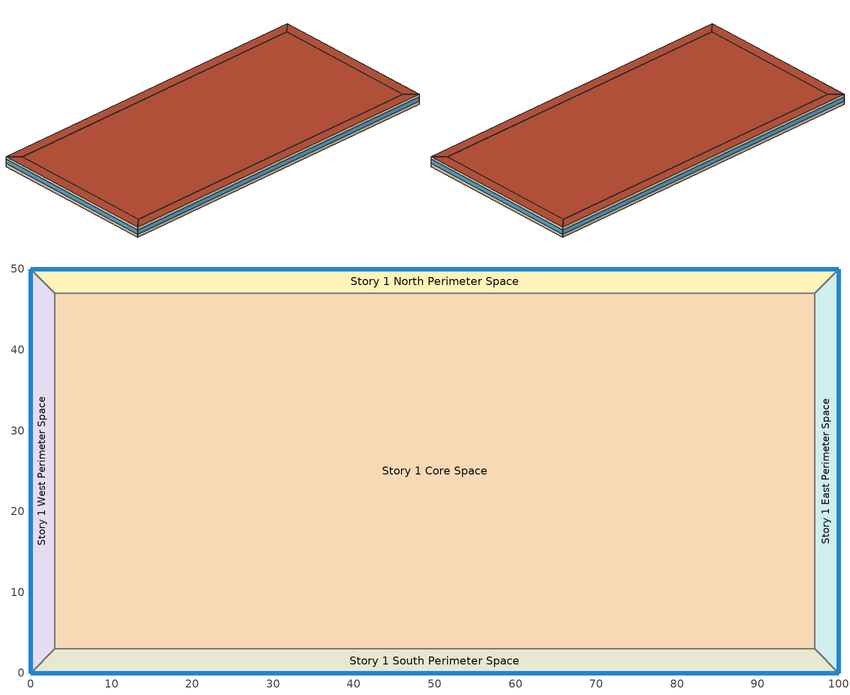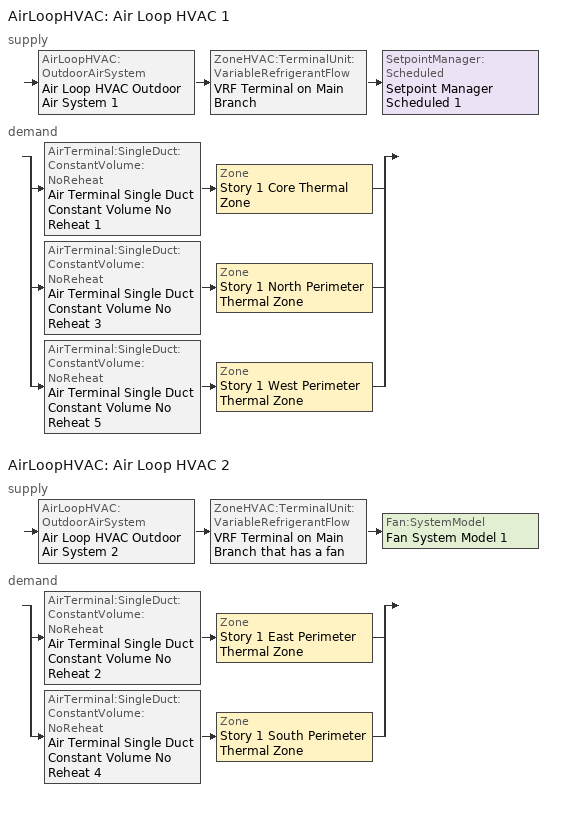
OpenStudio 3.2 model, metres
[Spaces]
Story 1 West Perimeter Space
 floor ground: 0,0 0,50 3,47 3,3 z0
 wall outside: 0,50 0,0 z0:3
 wall to Story 1 North Perimeter Space: 3,47 0,50 z0:3
 wall to Story 1 Core Space: 3,3 3,47 z0:3
 wall to Story 1 South Perimeter Space: 0,0 3,3 z0:3
 window: 0,49.97 0,0.03 z1:2.2
 roof outside: 3,3 3,47 0,50 0,0 z3
Story 1 North Perimeter Space
 floor ground: 0,50 100,50 97,47 3,47 z0
 wall outside: 100,50 0,50 z0:3
 wall to Story 1 East Perimeter Space: 97,47 100,50 z0:3
 wall to Story 1 Core Space: 3,47 97,47 z0:3
 window: 99.97,50 0.03,50 z1:2.2
 roof outside: 3,47 97,47 100,50 0,50 z3
Story 1 East Perimeter Space
 floor ground: 100,50 100,0 97,3 97,47 z0
 wall outside: 100,0 100,50 z0:3
 wall to Story 1 South Perimeter Space: 97,3 100,0 z0:3
 wall to Story 1 Core Space: 97,47 97,3 z0:3
 window: 100,0.03 100,49.97 z1:2.2
 roof outside: 97,47 97,3 100,0 100,50 z3
Story 1 South Perimeter Space
 floor ground: 100,0 0,0 3,3 97,3 z0
 wall outside: 0,0 100,0 z0:3
 wall to Story 1 Core Space: 97,3 3,3 z0:3
 window: 0.03,0 99.97,0 z1:2.2
 roof outside: 97,3 3,3 0,0 100,0 z3
Story 1 Core Space
 floor ground: 3,3 3,47 97,47 97,3 z0
 roof outside: 97,3 97,47 3,47 3,3 z3
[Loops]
AirLoopHVAC 'Air Loop HVAC 1'
 supply: AirLoopHVAC:OutdoorAirSystem 'Air Loop HVAC Outdoor Air System 1' > ZoneHVAC:TerminalUnit:VariableRefrigerantFlow 'VRF Terminal on Main Branch' > SetpointManager:Scheduled 'Setpoint Manager Scheduled 1'
 demand: split
  | AirTerminal:SingleDuct:ConstantVolume:NoReheat 'Air Terminal Single Duct Constant Volume No Reheat 1' > Zone 'Story 1 Core Thermal Zone'
  | AirTerminal:SingleDuct:ConstantVolume:NoReheat 'Air Terminal Single Duct Constant Volume No Reheat 3' > Zone 'Story 1 North Perimeter Thermal Zone'
  | AirTerminal:SingleDuct:ConstantVolume:NoReheat 'Air Terminal Single Duct Constant Volume No Reheat 5' > Zone 'Story 1 West Perimeter Thermal Zone'
AirLoopHVAC 'Air Loop HVAC 2'
 supply: AirLoopHVAC:OutdoorAirSystem 'Air Loop HVAC Outdoor Air System 2' > ZoneHVAC:TerminalUnit:VariableRefrigerantFlow 'VRF Terminal on Main Branch that has a fan' > Fan:SystemModel 'Fan System Model 1'
 demand: split
  | AirTerminal:SingleDuct:ConstantVolume:NoReheat 'Air Terminal Single Duct Constant Volume No Reheat 2' > Zone 'Story 1 East Perimeter Thermal Zone'
  | AirTerminal:SingleDuct:ConstantVolume:NoReheat 'Air Terminal Single Duct Constant Volume No Reheat 4' > Zone 'Story 1 South Perimeter Thermal Zone'
[Building]
Building 1: Space Type=Baseline Model Space Type; Default Construction Set=ASHRAE_189.1-2009_ClimateZone 4-5 (mdoff)_ConstSet
[SizingPeriod:DesignDay] Barometric Pressure {Pa}=98934; Sky Clearness=0; Rain Indicator=0; Snow Indicator=0; Day of Month=21; Daylight Saving Time Indicator=0; Humidity Indicating Type=Wetbulb; Dry-Bulb Temperature Range Modifier Type=DefaultMultipliers
Name | Maximum Dry-Bulb Temperature {C} | Daily Dry-Bulb Temperature Range {deltaC} | Humidity Indicating Conditions at Maximum Dry-Bulb | Wind Speed {m/s} | Wind Direction {deg} | Month | Day Type | Solar Model Indicator | ASHRAE Taub | ASHRAE Taud
Chicago Ohare Intl Ap Ann Htg 99.6% Condns DB | -20 | 0 | -20 | 4.9 | 270 | 1 | WinterDesignDay | ASHRAEClearSky
Chicago Ohare Intl Ap Ann Clg .4% Condns DB=>MWB | 33.3 | 10.5 | 23.7 | 5.2 | 230 | 7 | SummerDesignDay | ASHRAETau | 0.455 | 2.05
[DefaultConstructionSet]
ASHRAE_189.1-2009_ClimateZone 4-5 (mdoff)_ConstSet: Default Exterior Surface Constructions=ASHRAE_189.1-2009_ClimateZone 4-5 (mdoff)_Exterior_DefSurfCons; Default Interior Surface Constructions=000_Interior_DefSurfCons; Default Ground Contact Surface Constructions=000_Ground_DefSurfCons; Default Exterior SubSurface Constructions=ASHRAE_189.1-2009_ClimateZone 4-5 (mdoff)_Exterior_DefSubCons; Default Interior SubSurface Constructions=000_Interior_DefSubCons; Interior Partition Construction=000_Interior Partition
[DefaultSurfaceConstructions]
Name | Floor Construction | Wall Construction | Roof Ceiling Construction
ASHRAE_189.1-2009_ClimateZone 4-5 (mdoff)_Exterior_DefSurfCons | 000_ExtSlabCarpet_4in_ClimateZone 1-8 | ASHRAE_189.1-2009_ExtWall_SteelFrame_ClimateZone 4-8 | ASHRAE_189.1-2009_ExtRoof_IEAD_ClimateZone 2-5
000_Interior_DefSurfCons | 000_Interior Floor | 000_Interior Wall | 000_Interior Ceiling
000_Ground_DefSurfCons | 000_ExtSlabCarpet_4in_ClimateZone 1-8 | 000_ExtSlabCarpet_4in_ClimateZone 1-8 | 000_ExtSlabCarpet_4in_ClimateZone 1-8
[DefaultSubSurfaceConstructions] Glass Door Construction=000_Exterior Window; Skylight Construction=000_Exterior Window; Tubular Daylight Dome Construction=000_Interior Window; Tubular Daylight Diffuser Construction=000_Interior Window
Name | Fixed Window Construction | Operable Window Construction | Door Construction
ASHRAE_189.1-2009_ClimateZone 4-5 (mdoff)_Exterior_DefSubCons | ASHRAE_189.1-2009_ExtWindow_ClimateZone 4-5 | ASHRAE_189.1-2009_ExtWindow_ClimateZone 4-5 | 000_Exterior Door
000_Interior_DefSubCons | 000_Interior Window | 000_Interior Window | 000_Interior Door
[Construction]
000_Interior Partition; 000_Interior Door: 000_G05 25mm wood
000_ExtSlabCarpet_4in_ClimateZone 1-8: MAT-CC05 4 HW CONCRETE, CP02 CARPET PAD
ASHRAE_189.1-2009_ExtWall_SteelFrame_ClimateZone 4-8: MAT-SHEATH, Wall Insulation [39], 1/2IN Gypsum
ASHRAE_189.1-2009_ExtRoof_IEAD_ClimateZone 2-5: Roof Membrane, Roof Insulation [21], Metal Decking
000_Interior Floor: 000_F16 Acoustic tile, 000_F05 Ceiling air space resistance, 000_M11 100mm lightweight concrete
000_Interior Wall: 000_G01a 19mm gypsum board, 000_F04 Wall air space resistance, 000_G01a 19mm gypsum board
000_Interior Ceiling: 000_M11 100mm lightweight concrete, 000_F05 Ceiling air space resistance, 000_F16 Acoustic tile
ASHRAE_189.1-2009_ExtWindow_ClimateZone 4-5: Theoretical Glass [207]
000_Exterior Door: 000_F08 Metal surface, 000_I01 25mm insulation board
000_Exterior Window: 000_Clear 3mm, 000_Air 13mm, 000_Clear 3mm
000_Interior Window: 000_Clear 3mm
[Material]
Name | Roughness | Thickness {m} | Conductivity {W/m-K} | Density {kg/m3} | Specific Heat {J/kg-K} | Thermal Absorptance | Solar Absorptance | Visible Absorptance
000_G05 25mm wood | MediumSmooth | 0.0254 | 0.15 | 608 | 1630
MAT-CC05 4 HW CONCRETE | Rough | 0.1016 | 1.311 | 2240 | 836.8 | 0.9 | 0.7 | 0.7
Wall Insulation [39] | MediumRough | 0.1184 | 0.045 | 265 | 836.8 | 0.9 | 0.7 | 0.7
1/2IN Gypsum | Smooth | 0.0127 | 0.16 | 784.9 | 830 | 0.9 | 0.92 | 0.92
Roof Membrane | VeryRough | 0.0095 | 0.16 | 1121.29 | 1460 | 0.9 | 0.7 | 0.7
Roof Insulation [21] | MediumRough | 0.2105 | 0.049 | 265 | 836.8 | 0.9 | 0.7 | 0.7
Metal Decking | MediumSmooth | 0.0015 | 45.006 | 7680 | 418.4 | 0.9 | 0.7 | 0.3
000_F16 Acoustic tile | MediumSmooth | 0.0191 | 0.06 | 368 | 590
000_M11 100mm lightweight concrete | MediumRough | 0.1016 | 0.53 | 1280 | 840
000_G01a 19mm gypsum board | MediumSmooth | 0.019 | 0.16 | 800 | 1090
000_F08 Metal surface | Smooth | 0.0008 | 45.28 | 7824 | 500
000_I01 25mm insulation board | MediumRough | 0.0254 | 0.03 | 43 | 1210
[Material:NoMass] Thermal Absorptance=0.9; Solar Absorptance=0.7
Name | Roughness | Thermal Resistance | Visible Absorptance
CP02 CARPET PAD | VeryRough | 0.2165 | 0.8
MAT-SHEATH | Rough | 0.3626 | 0.7
[Material:AirGap]
Name | Thermal Resistance
000_F05 Ceiling air space resistance | 0.18
000_F04 Wall air space resistance | 0.15
[WindowMaterial:Glazing] Optical Data Type=SpectralAverage; Thickness=0.003; Infrared Transmittance at Normal Incidence=0
Name | Solar Transmittance at Normal Incidence | Front Side Solar Reflectance at Normal Incidence | Back Side Solar Reflectance at Normal Incidence | Visible Transmittance at Normal Incidence | Front Side Visible Reflectance at Normal Incidence | Back Side Visible Reflectance at Normal Incidence | Front Side Infrared Hemispherical Emissivity | Back Side Infrared Hemispherical Emissivity | Conductivity | Dirt Correction Factor for Solar and Visible Transmittance | Solar Diffusing
Theoretical Glass [207] | 0.3311 | 0.6189 | 0.6189 | 0.44 | 0.51 | 0.51 | 0.9 | 0.9 | 0.0133 | 1 | No
000_Clear 3mm | 0.837 | 0.075 | 0.075 | 0.898 | 0.081 | 0.081 | 0.84 | 0.84 | 0.9
[WindowMaterial:Gas]
000_Air 13mm: Gas Type=Air; Thickness=0.0127
[BuildingStory]
Story 1: Nominal Z Coordinate {m}=0; Nominal Floor to Floor Height {m}=3
[Space] Building Story=Story 1
Name | Thermal Zone
Story 1 West Perimeter Space | Story 1 West Perimeter Thermal Zone
Story 1 North Perimeter Space | Story 1 North Perimeter Thermal Zone
Story 1 East Perimeter Space | Story 1 East Perimeter Thermal Zone
Story 1 South Perimeter Space | Story 1 South Perimeter Thermal Zone
Story 1 Core Space | Story 1 Core Thermal Zone
[ThermalZone] Use Ideal Air Loads=No
Name | Thermostat
Story 1 Core Thermal Zone | Thermostat Setpoint Dual Setpoint 1
Story 1 East Perimeter Thermal Zone | Thermostat Setpoint Dual Setpoint 2
Story 1 North Perimeter Thermal Zone | Thermostat Setpoint Dual Setpoint 3
Story 1 South Perimeter Thermal Zone | Thermostat Setpoint Dual Setpoint 4
Story 1 West Perimeter Thermal Zone | Thermostat Setpoint Dual Setpoint 5
[Sizing:Zone] Zone Cooling Design Supply Air Temperature Input Method=SupplyAirTemperature; Zone Cooling Design Supply Air Temperature {C}=14; Zone Cooling Design Supply Air Temperature Difference {deltaC}=11.11; Zone Heating Design Supply Air Temperature Input Method=SupplyAirTemperature; Zone Heating Design Supply Air Temperature {C}=40; Zone Heating Design Supply Air Temperature Difference {deltaC}=11.11; Zone Cooling Design Supply Air Humidity Ratio {kg-H2O/kg-air}=0.0085; Zone Heating Design Supply Air Humidity Ratio {kg-H2O/kg-air}=0.008; Cooling Design Air Flow Method=DesignDay; Heating Design Air Flow Method=DesignDay; Account for Dedicated Outdoor Air System=No; Dedicated Outdoor Air System Control Strategy=NeutralSupplyAir; Dedicated Outdoor Air Low Setpoint Temperature for Design {C}=autosize; Dedicated Outdoor Air High Setpoint Temperature for Design {C}=autosize
Story 1 Core Thermal Zone; Story 1 East Perimeter Thermal Zone; Story 1 North Perimeter Thermal Zone; Story 1 South Perimeter Thermal Zone; Story 1 West Perimeter Thermal Zone
[Zone equipment]
Story 1 Core Thermal Zone: Air Terminal Single Duct Constant Volume No Reheat 1
Story 1 East Perimeter Thermal Zone: Air Terminal Single Duct Constant Volume No Reheat 2
Story 1 North Perimeter Thermal Zone: Air Terminal Single Duct Constant Volume No Reheat 3, Regular VRF Terminal
Story 1 South Perimeter Thermal Zone: Air Terminal Single Duct Constant Volume No Reheat 4, Regular VRF Terminal 1
Story 1 West Perimeter Thermal Zone: Air Terminal Single Duct Constant Volume No Reheat 5, Regular VRF Terminal 2
[ThermostatSetpoint:DualSetpoint] Heating Setpoint Temperature Schedule=Heating Sch; Cooling Setpoint Temperature Schedule=Cooling Sch
Thermostat Setpoint Dual Setpoint 1; Thermostat Setpoint Dual Setpoint 2; Thermostat Setpoint Dual Setpoint 3; Thermostat Setpoint Dual Setpoint 4; Thermostat Setpoint Dual Setpoint 5
[SpaceType]
Baseline Model Space Type: Default Schedule Set=Baseline Model Schedule Set; Design Specification Outdoor Air Object=Baseline Model OA
[DefaultScheduleSet]
Baseline Model Schedule Set: Number of People Schedule=Baseline Model People Lights and Equipment Schedule; People Activity Level Schedule=Baseline Model People Activity Schedule; Lighting Schedule=Baseline Model People Lights and Equipment Schedule; Electric Equipment Schedule=Baseline Model People Lights and Equipment Schedule; Infiltration Schedule=Baseline Model Infiltration Schedule
[DesignSpecification:OutdoorAir]
Baseline Model OA: Outdoor Air Method=Sum; Outdoor Air Flow per Person {m3/s-person}=0.00943895
[SpaceInfiltration:DesignFlowRate]
Baseline Model Infiltration: Space or SpaceType=Baseline Model Space Type; Design Flow Rate Calculation Method=Flow/ExteriorArea; Flow per Exterior Surface Area {m3/s-m2}=0.0003048
[People:Definition]
Baseline Model People Definition: Number of People Calculation Method=People/Area; People per Space Floor Area {person/m2}=0.0538196; Fraction Radiant=0.3
[People]
Baseline Model People: People Definition=Baseline Model People Definition; Space or SpaceType=Baseline Model Space Type; Multiplier=1
[Lights:Definition]
Baseline Model Lights Definition: Design Level Calculation Method=Watts/Area; Watts per Space Floor Area {W/m2}=10.7639
[Lights]
Baseline Model Lights: Lights Definition=Baseline Model Lights Definition; Space or SpaceType=Baseline Model Space Type; Fraction Replaceable=1
[ElectricEquipment:Definition]
Baseline Model Electric Equipment Definition: Design Level Calculation Method=Watts/Area; Watts per Space Floor Area {W/m2}=10.7639
[ElectricEquipment]
Baseline Model Electric Equipment: Electric Equipment Definition=Baseline Model Electric Equipment Definition; Space or SpaceType=Baseline Model Space Type
[AirLoopHVAC] Availability Schedule=Always On Discrete; Design Supply Air Flow Rate {m3/s}=autosize; Design Return Air Flow Fraction of Supply Air Flow=1
Air Loop HVAC 1; Air Loop HVAC 2
[Sizing:System] Type of Load to Size On=Sensible; Design Outdoor Air Flow Rate {m3/s}=Autosize; Central Heating Maximum System Air Flow Ratio=0.3; Preheat Design Temperature {C}=7; Preheat Design Humidity Ratio {kg-H2O/kg-Air}=0.008; Precool Design Temperature {C}=12.8; Precool Design Humidity Ratio {kg-H2O/kg-Air}=0.008; Central Cooling Design Supply Air Temperature {C}=12.8; Central Heating Design Supply Air Temperature {C}=16.7; Sizing Option=NonCoincident; 100% Outdoor Air in Cooling=Yes; 100% Outdoor Air in Heating=Yes; Central Cooling Design Supply Air Humidity Ratio {kg-H2O/kg-Air}=0.0085; Central Heating Design Supply Air Humidity Ratio {kg-H2O/kg-Air}=0.008; Cooling Design Air Flow Method=DesignDay; Cooling Design Air Flow Rate {m3/s}=0; Heating Design Air Flow Method=DesignDay; Heating Design Air Flow Rate {m3/s}=0; System Outdoor Air Method=ZoneSum; Zone Maximum Outdoor Air Fraction=1; Cooling Supply Air Flow Rate Per Floor Area {m3/s-m2}=0.00996765; Cooling Fraction of Autosized Cooling Supply Air Flow Rate=1; Cooling Supply Air Flow Rate Per Unit Cooling Capacity {m3/s-W}=3.94755e-05; Heating Supply Air Flow Rate Per Floor Area {m3/s-m2}=0.00996765; Heating Fraction of Autosized Heating Supply Air Flow Rate=1; Heating Fraction of Autosized Cooling Supply Air Flow Rate=1; Heating Supply Air Flow Rate Per Unit Heating Capacity {m3/s-W}=3.15882e-05; Cooling Design Capacity Method=CoolingDesignCapacity; Cooling Design Capacity {W}=autosize; Cooling Design Capacity Per Floor Area {W/m2}=234.7; Fraction of Autosized Cooling Design Capacity=1; Heating Design Capacity Method=HeatingDesignCapacity; Heating Design Capacity {W}=autosize; Heating Design Capacity Per Floor Area {W/m2}=157; Fraction of Autosized Heating Design Capacity=1; Central Cooling Capacity Control Method=OnOff
Air Loop HVAC 1; Air Loop HVAC 2
[Controller:OutdoorAir] Minimum Outdoor Air Flow Rate {m3/s}=0; Maximum Outdoor Air Flow Rate {m3/s}=Autosize; Economizer Control Type=NoEconomizer; Economizer Control Action Type=ModulateFlow; Economizer Maximum Limit Dry-Bulb Temperature {C}=28; Economizer Maximum Limit Enthalpy {J/kg}=64000; Economizer Minimum Limit Dry-Bulb Temperature {C}=-100; Lockout Type=NoLockout; Minimum Limit Type=FixedMinimum; High Humidity Control=No; Heat Recovery Bypass Control Type=BypassWhenWithinEconomizerLimits
Name | Controller Mechanical Ventilation
Controller Outdoor Air 1 | Controller Mechanical Ventilation 1
Controller Outdoor Air 2 | Controller Mechanical Ventilation 2
[Controller:MechanicalVentilation] Availability Schedule=Always On Discrete
Controller Mechanical Ventilation 1; Controller Mechanical Ventilation 2
[AirLoopHVAC:OutdoorAirSystem]
Name | Controller
Air Loop HVAC Outdoor Air System 1 | Controller Outdoor Air 1
Air Loop HVAC Outdoor Air System 2 | Controller Outdoor Air 2
[AirConditioner:VariableRefrigerantFlow]
Air Conditioner Variable Refrigerant Flow 1: Availability Schedule=Always On Discrete; Gross Rated Total Cooling Capacity {W}=autosize; Gross Rated Cooling COP {W/W}=3.3; Minimum Outdoor Temperature in Cooling Mode {C}=-5; Maximum Outdoor Temperature in Cooling Mode {C}=43; Cooling Capacity Ratio Modifier Function of Low Temperature Curve=Air Conditioner Variable Refrigerant Flow 1 VRFCoolCapFT; Cooling Capacity Ratio Boundary Curve=Air Conditioner Variable Refrigerant Flow 1 VRFCoolCapFTBoundary; Cooling Capacity Ratio Modifier Function of High Temperature Curve=Air Conditioner Variable Refrigerant Flow 1 VRFCoolCapFTHi; Cooling Energy Input Ratio Modifier Function of Low Temperature Curve=Air Conditioner Variable Refrigerant Flow 1 VRFCoolEIRFT; Cooling Energy Input Ratio Boundary Curve=Air Conditioner Variable Refrigerant Flow 1 VRFCoolEIRFTBoundary; Cooling Energy Input Ratio Modifier Function of High Temperature Curve=Air Conditioner Variable Refrigerant Flow 1 VRFCoolEIRFTHi; Cooling Energy Input Ratio Modifier Function of Low Part-Load Ratio Curve=Air Conditioner Variable Refrigerant Flow 1 CoolingEIRLowPLR; Cooling Energy Input Ratio Modifier Function of High Part-Load Ratio Curve=Air Conditioner Variable Refrigerant Flow 1 CoolingEIRHiPLR; Cooling Combination Ratio Correction Factor Curve=Air Conditioner Variable Refrigerant Flow 1 CoolingCombRatio; Cooling Part-Load Fraction Correlation Curve=Air Conditioner Variable Refrigerant Flow 1 VRFCPLFFPLR; Gross Rated Heating Capacity {W}=autosize; Rated Heating Capacity Sizing Ratio {W/W}=1; Rated Heating COP {W/W}=3.5; Minimum Outdoor Temperature in Heating Mode {C}=-20; Maximum Outdoor Temperature in Heating Mode {C}=30; Heating Capacity Ratio Modifier Function of Low Temperature Curve=Air Conditioner Variable Refrigerant Flow 1 VRFHeatCapFT; Heating Capacity Ratio Boundary Curve=Air Conditioner Variable Refrigerant Flow 1 VRFHeatCapFTBoundary; Heating Capacity Ratio Modifier Function of High Temperature Curve=Air Conditioner Variable Refrigerant Flow 1 VRFHeatCapFTHi; Heating Energy Input Ratio Modifier Function of Low Temperature Curve=Air Conditioner Variable Refrigerant Flow 1 VRFHeatEIRFT; Heating Energy Input Ratio Boundary Curve=Air Conditioner Variable Refrigerant Flow 1 VRFHeatEIRFTBoundary; Heating Energy Input Ratio Modifier Function of High Temperature Curve=Air Conditioner Variable Refrigerant Flow 1 VRFHeatEIRFTHi; Heating Performance Curve Outdoor Temperature Type=WetBulbTemperature; Heating Energy Input Ratio Modifier Function of Low Part-Load Ratio Curve=Air Conditioner Variable Refrigerant Flow 1 HeatingEIRLowPLR; Heating Energy Input Ratio Modifier Function of High Part-Load Ratio Curve=Air Conditioner Variable Refrigerant Flow 1 HeatingEIRHiPLR; Heating Combination Ratio Correction Factor Curve=Air Conditioner Variable Refrigerant Flow 1 HeatingCombRatio; Heating Part-Load Fraction Correlation Curve=Air Conditioner Variable Refrigerant Flow 1 VRFCPLFFPLR; Minimum Heat Pump Part-Load Ratio=0.5; Master Thermostat Priority Control Type=LoadPriority; Heat Pump Waste Heat Recovery=No; Equivalent Piping Length used for Piping Correction Factor in Cooling Mode {m}=30; Vertical Height used for Piping Correction Factor {m}=10; Piping Correction Factor for Length in Cooling Mode Curve=Air Conditioner Variable Refrigerant Flow 1 CoolingLengthCorrectionFactor; Piping Correction Factor for Height in Cooling Mode Coefficient {1/m}=-0.000386; Equivalent Piping Length used for Piping Correction Factor in Heating Mode {m}=30; Piping Correction Factor for Height in Heating Mode Coefficient {1/m}=0; Crankcase Heater Power per Compressor {W}=15; Number of Compressors=3; Ratio of Compressor Size to Total Compressor Capacity {W/W}=0.33; Maximum Outdoor Dry-bulb Temperature for Crankcase Heater {C}=7; Defrost Strategy=Resistive; Defrost Control=Timed; Defrost Time Period Fraction=0.058333; Resistive Defrost Heater Capacity {W}=1e-07; Maximum Outdoor Dry-bulb Temperature for Defrost Operation {C}=7; Water Condenser Volume Flow Rate {m3/s}=autosize; Evaporative Condenser Effectiveness=0.9; Evaporative Condenser Air Flow Rate {m3/s}=autosize; Evaporative Condenser Pump Rated Power Consumption {W}=autosize; Basin Heater Capacity {W/K}=0; Basin Heater Setpoint Temperature {C}=2; Fuel Type=Electricity; Minimum Outdoor Temperature in Heat Recovery Mode {C}=0; Maximum Outdoor Temperature in Heat Recovery Mode {C}=20; Initial Heat Recovery Cooling Capacity Fraction {W/W}=0.5; Heat Recovery Cooling Capacity Time Constant {hr}=0.083; Initial Heat Recovery Cooling Energy Fraction {W/W}=1; Heat Recovery Cooling Energy Time Constant {hr}=0; Initial Heat Recovery Heating Capacity Fraction {W/W}=0.5; Heat Recovery Heating Capacity Time Constant {hr}=0.083; Initial Heat Recovery Heating Energy Fraction {W/W}=0.5; Heat Recovery Heating Energy Time Constant {hr}=0
[ZoneHVAC:TerminalUnit:VariableRefrigerantFlow] Terminal Unit Availability schedule=Always On Discrete; Supply Air Flow Rate During Cooling Operation {m3/s}=autosize; Supply Air Flow Rate When No Cooling is Needed {m3/s}=autosize; Supply Air Flow Rate During Heating Operation {m3/s}=autosize; Supply Air Flow Rate When No Heating is Needed {m3/s}=autosize; Outdoor Air Flow Rate During Cooling Operation {m3/s}=autosize; Outdoor Air Flow Rate During Heating Operation {m3/s}=autosize; Outdoor Air Flow Rate When No Cooling or Heating is Needed {m3/s}=autosize; Supply Air Fan Operating Mode Schedule=Always On Discrete; Zone Terminal Unit On Parasitic Electric Energy Use {W}=30; Zone Terminal Unit Off Parasitic Electric Energy Use {W}=20; Rated Total Heating Capacity Sizing Ratio {W/W}=1; Maximum Supply Air Temperature from Supplemental Heater {C}=Autosize; Maximum Outdoor Dry-Bulb Temperature for Supplemental Heater Operation {C}=21
Name | Supply Air Fan Placement | Supply Air Fan | Cooling Coil | Heating Coil | Controlling Zone or Thermostat Location
VRF Terminal on Main Branch | DrawThrough | VRF Terminal on Main Branch Fan | VRF Terminal on Main Branch CC | VRF Terminal on Main Branch HC | Story 1 Core Thermal Zone
VRF Terminal on Main Branch that has a fan | DrawThrough | VRF Terminal on Main Branch that has a fan Fan | VRF Terminal on Main Branch that has a fan CC | VRF Terminal on Main Branch that has a fan HC | Story 1 East Perimeter Thermal Zone
Regular VRF Terminal | BlowThrough | Regular VRF Terminal Fan | Regular VRF Terminal CC | Regular VRF Terminal HC
Regular VRF Terminal 1 | BlowThrough | Regular VRF Terminal Fan 1 | Regular VRF Terminal CC 1 | Regular VRF Terminal HC 1
Regular VRF Terminal 2 | BlowThrough | Regular VRF Terminal Fan 2 | Regular VRF Terminal CC 2 | Regular VRF Terminal HC 2
VRF Terminal on OA System | DrawThrough | VRF Terminal on OA System Fan | VRF Terminal on OA System CC | VRF Terminal on OA System HC
[Coil:Cooling:DX:VariableRefrigerantFlow] Availability Schedule=Always On Discrete; Rated Total Cooling Capacity {W}=autosize; Rated Sensible Heat Ratio=autosize; Rated Air Flow Rate {m3/s}=autosize
Name | Cooling Capacity Ratio Modifier Function of Temperature Curve | Cooling Capacity Modifier Curve Function of Flow Fraction
VRF Terminal on Main Branch CC | VRFTUCoolCapFT | VRFACCoolCapFFF
VRF Terminal on Main Branch that has a fan CC | VRFTUCoolCapFT 1 | VRFACCoolCapFFF 1
Regular VRF Terminal CC | VRFTUCoolCapFT 2 | VRFACCoolCapFFF 2
Regular VRF Terminal CC 1 | VRFTUCoolCapFT 3 | VRFACCoolCapFFF 3
Regular VRF Terminal CC 2 | VRFTUCoolCapFT 4 | VRFACCoolCapFFF 4
VRF Terminal on OA System CC | VRFTUCoolCapFT 5 | VRFACCoolCapFFF 5
[Coil:Heating:DX:VariableRefrigerantFlow] Availability Schedule=Always On Discrete; Rated Total Heating Capacity {W}=autosize; Rated Air Flow Rate {m3/s}=autosize
Name | Heating Capacity Ratio Modifier Function of Temperature Curve | Heating Capacity Modifier Function of Flow Fraction Curve
VRF Terminal on Main Branch HC | Coil Heating DX Variable Refrigerant Flow 1 VRFTUHeatCAPFT | Coil Heating DX Variable Refrigerant Flow 1 VRFACCoolCapFFF
VRF Terminal on Main Branch that has a fan HC | Coil Heating DX Variable Refrigerant Flow 1 VRFTUHeatCAPFT 1 | Coil Heating DX Variable Refrigerant Flow 1 VRFACCoolCapFFF 1
Regular VRF Terminal HC | Coil Heating DX Variable Refrigerant Flow 1 VRFTUHeatCAPFT 2 | Coil Heating DX Variable Refrigerant Flow 1 VRFACCoolCapFFF 2
Regular VRF Terminal HC 1 | Coil Heating DX Variable Refrigerant Flow 1 VRFTUHeatCAPFT 3 | Coil Heating DX Variable Refrigerant Flow 1 VRFACCoolCapFFF 3
Regular VRF Terminal HC 2 | Coil Heating DX Variable Refrigerant Flow 1 VRFTUHeatCAPFT 4 | Coil Heating DX Variable Refrigerant Flow 1 VRFACCoolCapFFF 4
VRF Terminal on OA System HC | Coil Heating DX Variable Refrigerant Flow 1 VRFTUHeatCAPFT 5 | Coil Heating DX Variable Refrigerant Flow 1 VRFACCoolCapFFF 5
[Fan:OnOff] Availability Schedule=Always On Discrete; Fan Total Efficiency=0.6; Pressure Rise {Pa}=300; Maximum Flow Rate {m3/s}=autosize; Motor Efficiency=0.8; Motor In Airstream Fraction=1
Name | Fan Power Ratio Function of Speed Ratio Curve | Fan Efficiency Ratio Function of Speed Ratio Curve
VRF Terminal on Main Branch Fan | Fan On Off Power Curve | Fan On Off Efficiency Curve
VRF Terminal on Main Branch that has a fan Fan | Fan On Off Power Curve 1 | Fan On Off Efficiency Curve 1
Regular VRF Terminal Fan | Fan On Off Power Curve 2 | Fan On Off Efficiency Curve 2
Regular VRF Terminal Fan 1 | Fan On Off Power Curve 3 | Fan On Off Efficiency Curve 3
Regular VRF Terminal Fan 2 | Fan On Off Power Curve 4 | Fan On Off Efficiency Curve 4
VRF Terminal on OA System Fan | Fan On Off Power Curve 5 | Fan On Off Efficiency Curve 5
[AirTerminal:SingleDuct:ConstantVolume:NoReheat] Availability Schedule=Always On Discrete; Maximum Air Flow Rate {m3/s}=AutoSize
Air Terminal Single Duct Constant Volume No Reheat 1; Air Terminal Single Duct Constant Volume No Reheat 2; Air Terminal Single Duct Constant Volume No Reheat 3; Air Terminal Single Duct Constant Volume No Reheat 4; Air Terminal Single Duct Constant Volume No Reheat 5
[Fan:SystemModel]
Fan System Model 1: Availability Schedule=Always On Discrete; Design Maximum Air Flow Rate {m3/s}=autosize; Speed Control Method=Discrete; Electric Power Minimum Flow Rate Fraction=0.2; Design Pressure Rise {Pa}=500; Motor Efficiency=0.9; Motor In Air Stream Fraction=1; Design Electric Power Consumption {W}=autosize; Design Power Sizing Method=PowerPerFlowPerPressure; Electric Power Per Unit Flow Rate {W/(m3/s)}=840; Electric Power Per Unit Flow Rate Per Unit Pressure {W-s/m3-Pa}=1.66667; Fan Total Efficiency=0.7; Motor Loss Radiative Fraction=0
[SetpointManager:Scheduled]
Setpoint Manager Scheduled 1: Control Variable=Temperature; Schedule=Schedule Ruleset 1
[Schedule:Ruleset]
Name | Default Day Schedule | Summer Design Day Schedule | Winter Design Day Schedule
Cooling Sch | Cooling Sch Default
Heating Sch | Heating Sch Default
Baseline Model Infiltration Schedule | Baseline Model Infiltration Schedule Schedule All Days | Baseline Model Infiltration Schedule Summer Design Day | Baseline Model Infiltration Schedule Winter Design Day
Baseline Model People Lights and Equipment Schedule | Baseline Model People Lights and Equipment Schedule Schedule Week Day | Baseline Model People Lights and Equipment Schedule Summer Design Day | Baseline Model People Lights and Equipment Schedule Winter Design Day
Baseline Model People Activity Schedule | Baseline Model People Activity Schedule Default
Schedule Ruleset 1 | Schedule Day 1
[Schedule:Day]
Cooling Sch Default: 24, 0, 26
Heating Sch Default: 24, 0, 19
Baseline Model Infiltration Schedule Schedule All Days: 6, 0, 1, 22, 0, 0.25, 24, 0, 1
Baseline Model Infiltration Schedule Winter Design Day; Baseline Model Infiltration Schedule Summer Design Day; Baseline Model People Lights and Equipment Schedule Summer Design Day: 24, 0, 1
Baseline Model People Lights and Equipment Schedule Schedule Week Day: 6, 0, 0, 7, 0, 0.1, 8, 0, 0.2, 12, 0, 0.95, 13, 0, 0.5, 17, 0, 0.95, 18, 0, 0.7, 20, 0, 0.4, 22, 0, 0.1, 24, 0, 0.05
Baseline Model People Lights and Equipment Schedule Winter Design Day; Baseline Model People Lights and Equipment Schedule Schedule Sunday: 24, 0, 0
Baseline Model People Lights and Equipment Schedule Saturday: 6, 0, 0, 8, 0, 0.1, 14, 0, 0.5, 17, 0, 0.1, 24, 0, 0
Baseline Model People Activity Schedule Default: 24, 0, 120
Schedule Day 1: 24, 0, 21.1111
[Schedule:Rule] Schedule Ruleset=Baseline Model People Lights and Equipment Schedule
Name | Rule Order | Day Schedule | Apply Saturday | Apply Sunday
Baseline Model People Lights and Equipment Schedule Saturday Rule | 1 | Baseline Model People Lights and Equipment Schedule Saturday | Yes
Baseline Model People Lights and Equipment Schedule Sunday Rule | 0 | Baseline Model People Lights and Equipment Schedule Schedule Sunday |  | Yes
[Schedule:Constant]
Always On Discrete: Value=1
[Curve:Biquadratic]
Name | Coefficient1 Constant | Coefficient2 x | Coefficient3 x**2 | Coefficient4 y | Coefficient5 y**2 | Coefficient6 x*y | Minimum Value of x | Maximum Value of x | Minimum Value of y | Maximum Value of y | Minimum Curve Output | Maximum Curve Output
Air Conditioner Variable Refrigerant Flow 1 VRFCoolCapFT | 0.576883 | 0.017448 | 0.000583269 | -1.76324e-06 | -7.474e-09 | -1.30413e-07 | 15 | 24 | -5 | 23
Air Conditioner Variable Refrigerant Flow 1 VRFCoolCapFTHi | 0.686736 | 0.0207631 | 0.0005447 | -0.0016218 | -4.259e-07 | -0.0003392 | 15 | 24 | 16 | 43
Air Conditioner Variable Refrigerant Flow 1 VRFCoolEIRFT | 0.989011 | -0.0234797 | 0.000199711 | 0.00596834 | -1.0289e-07 | -0.00015686 | 15 | 24 | -5 | 23
Air Conditioner Variable Refrigerant Flow 1 VRFCoolEIRFTHi | -1.43951 | 0.161985 | -0.00349118 | 0.0269443 | 0.000134616 | -0.000671494 | 15 | 23.9 | 16.8 | 43.3
Air Conditioner Variable Refrigerant Flow 1 VRFHeatCapFT | 1.01209 | -0.00124676 | -0.000127185 | 0.0267564 | -4.986e-07 | -0.000263524 | 21.1 | 27.2 | -20 | 3.33
Air Conditioner Variable Refrigerant Flow 1 VRFHeatCapFTHi | 2.58599 | -0.0953227 | 0.000955329 | 0 | 0 | 0 | 21.1 | 27.2 | -9.44 | 15
Air Conditioner Variable Refrigerant Flow 1 VRFHeatEIRFT | 0.722429 | 0.00345666 | 0.000650703 | -0.00264354 | 0.00124648 | -0.000100916 | 21.1 | 27.2 | -20 | 3.33
Air Conditioner Variable Refrigerant Flow 1 VRFHeatEIRFTHi | 1.38857 | -0.0229771 | 0.000537274 | -0.0273937 | 0.000403043 | -5.9786e-05 | 21.1 | 27.2 | 0 | 1
Air Conditioner Variable Refrigerant Flow 1 CoolingLengthCorrectionFactor | 2.03882 | -0.00242606 | 3.5512e-06 | -1.68581 | 0.668703 | -4.5706e-05 | 7.62 | 182.88 | 0.8 | 1.5
VRFTUCoolCapFT; VRFTUCoolCapFT 1; VRFTUCoolCapFT 2; VRFTUCoolCapFT 3; VRFTUCoolCapFT 4; VRFTUCoolCapFT 5 | 0.0585884 | 0.0587397 | -0.000210275 | 0.010937 | -0.000121955 | -0.000524662 | 15 | 23.89 | 20 | 43.33 | 0.8083 | 1.2583
Coil Heating DX Variable Refrigerant Flow 1 VRFTUHeatCAPFT; Coil Heating DX Variable Refrigerant Flow 1 VRFTUHeatCAPFT 1; Coil Heating DX Variable Refrigerant Flow 1 VRFTUHeatCAPFT 2; Coil Heating DX Variable Refrigerant Flow 1 VRFTUHeatCAPFT 3; Coil Heating DX Variable Refrigerant Flow 1 VRFTUHeatCAPFT 4; Coil Heating DX Variable Refrigerant Flow 1 VRFTUHeatCAPFT 5 | 0.375444 | 0.0668191 | -0.00194171 | 0.0442618 | -0.000400958 | -0.00148198 | 21.11 | 27.22 | -15 | 18.33 | 0.6074 | 1
[Curve:Cubic]
Name | Coefficient1 Constant | Coefficient2 x | Coefficient3 x**2 | Coefficient4 x**3 | Minimum Value of x | Maximum Value of x
Air Conditioner Variable Refrigerant Flow 1 VRFCoolCapFTBoundary | 25.73 | -0.0315004 | -0.014166 | 0 | 11 | 30
Air Conditioner Variable Refrigerant Flow 1 VRFCoolEIRFTBoundary | 25.7347 | -0.0315004 | -0.014166 | 0 | 15 | 24
Air Conditioner Variable Refrigerant Flow 1 CoolingEIRLowPLR | 0.454123 | -0.172969 | 1.08287 | -0.361848 | 0.5 | 1
Air Conditioner Variable Refrigerant Flow 1 CoolingEIRHiPLR; Air Conditioner Variable Refrigerant Flow 1 HeatingEIRHiPLR | 1 | 0 | 0 | 0 | 1 | 1.5
Air Conditioner Variable Refrigerant Flow 1 CoolingCombRatio | 0.576593 | 0.634941 | -0.307609 | 0.0960753 | 1 | 1.5
Air Conditioner Variable Refrigerant Flow 1 VRFCPLFFPLR | 0.85 | 0.15 | 0 | 0 | 1 | 1
Air Conditioner Variable Refrigerant Flow 1 VRFHeatCapFTBoundary; Air Conditioner Variable Refrigerant Flow 1 VRFHeatEIRFTBoundary | 58.577 | -3.0255 | 0.0193 | 0 | 15 | 23.9
Air Conditioner Variable Refrigerant Flow 1 HeatingEIRLowPLR | 0.392474 | 0.0760164 | 0.698324 | -0.168841 | 0.5 | 1
Air Conditioner Variable Refrigerant Flow 1 HeatingCombRatio | 0.76672 | 0.26173 | -0.015911 | -0.0125388 | 1 | 1.5
Fan On Off Efficiency Curve; Fan On Off Efficiency Curve 1; Fan On Off Efficiency Curve 2; Fan On Off Efficiency Curve 3; Fan On Off Efficiency Curve 4; Fan On Off Efficiency Curve 5 | 1 | 0 | 0 | 0 | 0 | 1
[Curve:Quadratic] Coefficient1 Constant=0.8; Coefficient2 x=0.2; Coefficient3 x**2=0; Minimum Value of x=0.5; Maximum Value of x=1.5
VRFACCoolCapFFF; Coil Heating DX Variable Refrigerant Flow 1 VRFACCoolCapFFF; VRFACCoolCapFFF 1; Coil Heating DX Variable Refrigerant Flow 1 VRFACCoolCapFFF 1; VRFACCoolCapFFF 2; Coil Heating DX Variable Refrigerant Flow 1 VRFACCoolCapFFF 2; VRFACCoolCapFFF 3; Coil Heating DX Variable Refrigerant Flow 1 VRFACCoolCapFFF 3; VRFACCoolCapFFF 4; Coil Heating DX Variable Refrigerant Flow 1 VRFACCoolCapFFF 4; VRFACCoolCapFFF 5; Coil Heating DX Variable Refrigerant Flow 1 VRFACCoolCapFFF 5
[Curve:Exponent] Coefficient1 Constant=1; Coefficient2 Constant=0; Coefficient3 Constant=0; Minimum Value of x=0; Maximum Value of x=1
Fan On Off Power Curve; Fan On Off Power Curve 1; Fan On Off Power Curve 2; Fan On Off Power Curve 3; Fan On Off Power Curve 4; Fan On Off Power Curve 5
